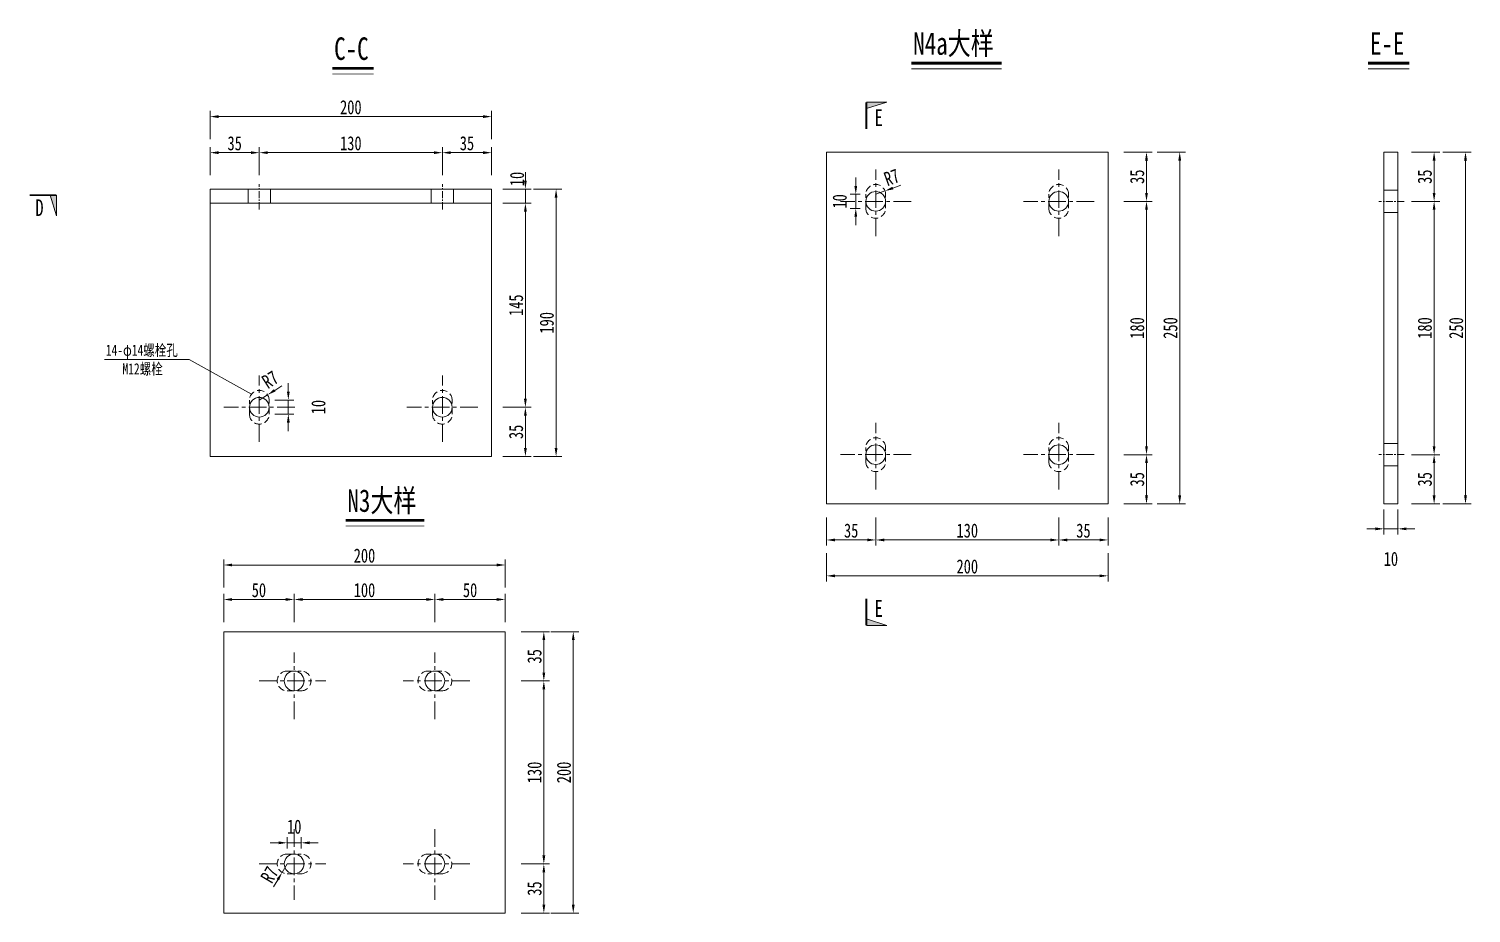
# Model space of a CAD drawing. Extents: x 98573 to 114325, y 0 to 100142.
# Drawn here: x 110640 to 111664, y 71472 to 72100 of the extents above; entities that cross this region are included whole.
import ezdxf
from ezdxf.enums import TextEntityAlignment as Align

# ---------------------------------------------------------------- set-up
doc = ezdxf.new("R2010")
doc.units = 0
doc.header["$MEASUREMENT"] = 0
doc.linetypes.add('CENTERX2', pattern=[4, 2.5, -0.5, 0.5, -0.5])
doc.linetypes.add('DASHED2', pattern=[0.375, 0.25, -0.125])
doc.layers.get('0').update_dxf_attribs({"lineweight": 13})
doc.layers.get('Defpoints').update_dxf_attribs({"color": 9, "lineweight": 5})
for name, color, linetype, lineweight in [('dashed', 4, 'DASHED2', 5), ('中心线', 2, 'CENTERX2', 15), ('文字', 7, 'Continuous', 5), ('文字说明', 7, 'Continuous', 5), ('标注', 4, 'Continuous', 13), ('细线', 4, 'Continuous', 13), ('钢板双线', 1, 'Continuous', 13)]:
    doc.layers.add(name, color=color, linetype=linetype, lineweight=lineweight)
doc.styles.get("Standard").update_dxf_attribs({"font": '仿宋_GB2312.ttf', "width": 0.75})
doc.dimstyles.new('0.1', dxfattribs={"dimscale": 0, "dimtxt": 2.5, "dimasz": 1.5, "dimexe": 1, "dimexo": 1, "dimgap": 0.4, "dimtad": 1, "dimdec": 1, "dimdsep": 46, "dimtxsty": 'Standard', "dimcen": 0.2, "dimclrd": 256, "dimclre": 256, "dimclrt": 256, "dimadec": 3, "dimazin": 2, "dimtfac": 1, "dimtdec": 1, "dimtmove": 2, "dimatfit": 3, "dimfxl": 4, "dimfxlon": 1, "dimtolj": 1, "dimtzin": 0, "dimlwd": -1, "dimlwe": -1, "dimarcsym": 0})

# ---------------------------------------------------------------- blocks, each defined once
blk = doc.blocks.new('*D1262')
at = {"layer": 'Defpoints', "color": 0, "transparency": 16777216}
for p in [(111406.5, 72012.3), (111371.5, 71977.3), (111433.8, 71977.3)]:
    blk.add_point(p, dxfattribs=at)
at = {"layer": '标注', "transparency": 16777216}
for p, q in [((111417.8, 72012.3), (111437.8, 72012.3)), ((111417.8, 71977.3), (111437.8, 71977.3))]:
    blk.add_line(p, q, dxfattribs=at)
at = {"layer": '标注', "color": 4, "transparency": 16777216}
blk.add_line((111433.8, 72006.3), (111433.8, 71983.3), dxfattribs=at)
for points in [[(111432.8, 72006.3), (111434.8, 72006.3), (111433.8, 72012.3)], [(111432.8, 71983.3), (111434.8, 71983.3), (111433.8, 71977.3)]]:
    blk.add_solid(points, dxfattribs=at)
at = {"layer": '标注', "transparency": 16777216, "insert": (111427.2, 71994.8), "char_height": 10, "attachment_point": 5, "rotation": 90}
blk.add_mtext('\\A1;35', dxfattribs=at)
blk = doc.blocks.new('*D1263')
at = {"layer": 'Defpoints', "color": 0, "transparency": 16777216}
for p in [(111361.5, 71977.3), (111371.5, 71797.3), (111433.8, 71797.3)]:
    blk.add_point(p, dxfattribs=at)
at = {"layer": '标注', "transparency": 16777216}
for p, q in [((111417.8, 71977.3), (111437.8, 71977.3)), ((111417.8, 71797.3), (111437.8, 71797.3))]:
    blk.add_line(p, q, dxfattribs=at)
at = {"layer": '标注', "color": 4, "transparency": 16777216}
blk.add_line((111433.8, 71971.3), (111433.8, 71803.3), dxfattribs=at)
for points in [[(111432.8, 71971.3), (111434.8, 71971.3), (111433.8, 71977.3)], [(111432.8, 71803.3), (111434.8, 71803.3), (111433.8, 71797.3)]]:
    blk.add_solid(points, dxfattribs=at)
at = {"layer": '标注', "transparency": 16777216, "insert": (111427.2, 71887.3), "char_height": 10, "attachment_point": 5, "rotation": 90}
blk.add_mtext('\\A1;180', dxfattribs=at)
blk = doc.blocks.new('*D1264')
at = {"layer": 'Defpoints', "color": 0, "transparency": 16777216}
for p in [(111361.5, 71797.3), (111406.5, 71762.3), (111433.8, 71762.3)]:
    blk.add_point(p, dxfattribs=at)
at = {"layer": '标注', "transparency": 16777216}
for p, q in [((111417.8, 71797.3), (111437.8, 71797.3)), ((111417.8, 71762.3), (111437.8, 71762.3))]:
    blk.add_line(p, q, dxfattribs=at)
at = {"layer": '标注', "color": 4, "transparency": 16777216}
blk.add_line((111433.8, 71791.3), (111433.8, 71768.3), dxfattribs=at)
for points in [[(111432.8, 71791.3), (111434.8, 71791.3), (111433.8, 71797.3)], [(111432.8, 71768.3), (111434.8, 71768.3), (111433.8, 71762.3)]]:
    blk.add_solid(points, dxfattribs=at)
at = {"layer": '标注', "transparency": 16777216, "insert": (111427.2, 71779.8), "char_height": 10, "attachment_point": 5, "rotation": 90}
blk.add_mtext('\\A1;35', dxfattribs=at)
blk = doc.blocks.new('*D1265')
at = {"layer": 'Defpoints', "color": 0, "transparency": 16777216}
for p in [(111241.5, 71797.3), (111206.5, 71762.3), (111206.5, 71736.7)]:
    blk.add_point(p, dxfattribs=at)
at = {"layer": '标注', "transparency": 16777216}
for p, q in [((111206.5, 71752.7), (111206.5, 71732.7)), ((111241.5, 71752.7), (111241.5, 71732.7))]:
    blk.add_line(p, q, dxfattribs=at)
at = {"layer": '标注', "color": 4, "transparency": 16777216}
blk.add_line((111235.5, 71736.7), (111212.5, 71736.7), dxfattribs=at)
for points in [[(111212.5, 71737.7), (111212.5, 71735.7), (111206.5, 71736.7)], [(111235.5, 71737.7), (111235.5, 71735.7), (111241.5, 71736.7)]]:
    blk.add_solid(points, dxfattribs=at)
at = {"layer": '标注', "transparency": 16777216, "insert": (111224, 71743.3), "char_height": 10, "attachment_point": 5}
blk.add_mtext('\\A1;35', dxfattribs=at)
blk = doc.blocks.new('*D1266')
at = {"layer": 'Defpoints', "color": 0, "transparency": 16777216}
for p in [(111241.5, 71797.3), (111371.5, 71797.3), (111371.5, 71736.7)]:
    blk.add_point(p, dxfattribs=at)
at = {"layer": '标注', "transparency": 16777216}
for p, q in [((111241.5, 71752.7), (111241.5, 71732.7)), ((111371.5, 71752.7), (111371.5, 71732.7))]:
    blk.add_line(p, q, dxfattribs=at)
at = {"layer": '标注', "color": 4, "transparency": 16777216}
blk.add_line((111247.5, 71736.7), (111365.5, 71736.7), dxfattribs=at)
for points in [[(111247.5, 71737.7), (111247.5, 71735.7), (111241.5, 71736.7)], [(111365.5, 71737.7), (111365.5, 71735.7), (111371.5, 71736.7)]]:
    blk.add_solid(points, dxfattribs=at)
at = {"layer": '标注', "transparency": 16777216, "insert": (111306.5, 71743.3), "char_height": 10, "attachment_point": 5}
blk.add_mtext('\\A1;130', dxfattribs=at)
blk = doc.blocks.new('*D1008')
at = {"layer": 'Defpoints', "color": 0, "transparency": 16777216}
for p in [(111371.5, 71797.3), (111406.5, 71762.3), (111406.5, 71736.7)]:
    blk.add_point(p, dxfattribs=at)
at = {"layer": '标注', "transparency": 16777216}
for p, q in [((111371.5, 71752.7), (111371.5, 71732.7)), ((111406.5, 71752.7), (111406.5, 71732.7))]:
    blk.add_line(p, q, dxfattribs=at)
at = {"layer": '标注', "color": 4, "transparency": 16777216}
blk.add_line((111377.5, 71736.7), (111400.5, 71736.7), dxfattribs=at)
for points in [[(111377.5, 71737.7), (111377.5, 71735.7), (111371.5, 71736.7)], [(111400.5, 71737.7), (111400.5, 71735.7), (111406.5, 71736.7)]]:
    blk.add_solid(points, dxfattribs=at)
at = {"layer": '标注', "transparency": 16777216, "insert": (111389, 71743.3), "char_height": 10, "attachment_point": 5}
blk.add_mtext('\\A1;35', dxfattribs=at)
blk = doc.blocks.new('*D1267')
at = {"layer": 'Defpoints', "color": 0, "transparency": 16777216}
for p in [(111206.5, 71762.3), (111406.5, 71762.3), (111206.5, 71711.2)]:
    blk.add_point(p, dxfattribs=at)
at = {"layer": '标注', "transparency": 16777216}
for p, q in [((111206.5, 71727.2), (111206.5, 71707.2)), ((111406.5, 71727.2), (111406.5, 71707.2))]:
    blk.add_line(p, q, dxfattribs=at)
at = {"layer": '标注', "color": 4, "transparency": 16777216}
blk.add_line((111400.5, 71711.2), (111212.5, 71711.2), dxfattribs=at)
for points in [[(111212.5, 71712.2), (111212.5, 71710.2), (111206.5, 71711.2)], [(111400.5, 71712.2), (111400.5, 71710.2), (111406.5, 71711.2)]]:
    blk.add_solid(points, dxfattribs=at)
at = {"layer": '标注', "transparency": 16777216, "insert": (111306.5, 71717.8), "char_height": 10, "attachment_point": 5}
blk.add_mtext('\\A1;200', dxfattribs=at)
blk = doc.blocks.new('*D1268')
at = {"layer": 'Defpoints', "color": 0, "transparency": 16777216}
for p in [(111406.5, 72012.3), (111457.4, 72012.3), (111406.5, 71762.3)]:
    blk.add_point(p, dxfattribs=at)
at = {"layer": '标注', "transparency": 16777216}
for p, q in [((111441.4, 72012.3), (111461.4, 72012.3)), ((111441.4, 71762.3), (111461.4, 71762.3))]:
    blk.add_line(p, q, dxfattribs=at)
at = {"layer": '标注', "color": 4, "transparency": 16777216}
blk.add_line((111457.4, 71768.3), (111457.4, 72006.3), dxfattribs=at)
for points in [[(111456.4, 72006.3), (111458.4, 72006.3), (111457.4, 72012.3)], [(111456.4, 71768.3), (111458.4, 71768.3), (111457.4, 71762.3)]]:
    blk.add_solid(points, dxfattribs=at)
at = {"layer": '标注', "transparency": 16777216, "insert": (111450.8, 71887.3), "char_height": 10, "attachment_point": 5, "rotation": 90}
blk.add_mtext('\\A1;250', dxfattribs=at)
blk = doc.blocks.new('*D1269')
at = {"layer": 'Defpoints', "color": 0, "transparency": 16777216}
for p in [(111612.4, 72012.3), (111612.4, 71977.3), (111638.1, 71977.3)]:
    blk.add_point(p, dxfattribs=at)
at = {"layer": '标注', "transparency": 16777216}
for p, q in [((111622.1, 72012.3), (111642.1, 72012.3)), ((111622.1, 71977.3), (111642.1, 71977.3))]:
    blk.add_line(p, q, dxfattribs=at)
at = {"layer": '标注', "color": 4, "transparency": 16777216}
blk.add_line((111638.1, 72006.3), (111638.1, 71983.3), dxfattribs=at)
for points in [[(111637.1, 72006.3), (111639.1, 72006.3), (111638.1, 72012.3)], [(111637.1, 71983.3), (111639.1, 71983.3), (111638.1, 71977.3)]]:
    blk.add_solid(points, dxfattribs=at)
at = {"layer": '标注', "transparency": 16777216, "insert": (111631.5, 71994.8), "char_height": 10, "attachment_point": 5, "rotation": 90}
blk.add_mtext('\\A1;35', dxfattribs=at)
blk = doc.blocks.new('*D1270')
at = {"layer": 'Defpoints', "color": 0, "transparency": 16777216}
for p in [(111612.4, 71977.3), (111607.8, 71797.3), (111638.1, 71797.3)]:
    blk.add_point(p, dxfattribs=at)
at = {"layer": '标注', "transparency": 16777216}
for p, q in [((111622.1, 71977.3), (111642.1, 71977.3)), ((111622.1, 71797.3), (111642.1, 71797.3))]:
    blk.add_line(p, q, dxfattribs=at)
at = {"layer": '标注', "color": 4, "transparency": 16777216}
blk.add_line((111638.1, 71971.3), (111638.1, 71803.3), dxfattribs=at)
for points in [[(111637.1, 71971.3), (111639.1, 71971.3), (111638.1, 71977.3)], [(111637.1, 71803.3), (111639.1, 71803.3), (111638.1, 71797.3)]]:
    blk.add_solid(points, dxfattribs=at)
at = {"layer": '标注', "transparency": 16777216, "insert": (111631.5, 71887.3), "char_height": 10, "attachment_point": 5, "rotation": 90}
blk.add_mtext('\\A1;180', dxfattribs=at)
blk = doc.blocks.new('*D1232')
at = {"layer": 'Defpoints', "color": 0, "transparency": 16777216}
for p in [(111607.8, 71797.3), (111607.4, 71762.3), (111638.1, 71762.3)]:
    blk.add_point(p, dxfattribs=at)
at = {"layer": '标注', "transparency": 16777216}
for p, q in [((111622.1, 71797.3), (111642.1, 71797.3)), ((111622.1, 71762.3), (111642.1, 71762.3))]:
    blk.add_line(p, q, dxfattribs=at)
at = {"layer": '标注', "color": 4, "transparency": 16777216}
blk.add_line((111638.1, 71791.3), (111638.1, 71768.3), dxfattribs=at)
for points in [[(111637.1, 71791.3), (111639.1, 71791.3), (111638.1, 71797.3)], [(111637.1, 71768.3), (111639.1, 71768.3), (111638.1, 71762.3)]]:
    blk.add_solid(points, dxfattribs=at)
at = {"layer": '标注', "transparency": 16777216, "insert": (111631.5, 71779.8), "char_height": 10, "attachment_point": 5, "rotation": 90}
blk.add_mtext('\\A1;35', dxfattribs=at)
blk = doc.blocks.new('*D1233')
at = {"layer": 'Defpoints', "color": 0, "transparency": 16777216}
for p in [(111612.4, 72012.3), (111660.4, 72012.3), (111612.4, 71762.3)]:
    blk.add_point(p, dxfattribs=at)
at = {"layer": '标注', "transparency": 16777216}
for p, q in [((111644.4, 72012.3), (111664.4, 72012.3)), ((111644.4, 71762.3), (111664.4, 71762.3))]:
    blk.add_line(p, q, dxfattribs=at)
at = {"layer": '标注', "color": 4, "transparency": 16777216}
blk.add_line((111660.4, 71768.3), (111660.4, 72006.3), dxfattribs=at)
for points in [[(111659.4, 72006.3), (111661.4, 72006.3), (111660.4, 72012.3)], [(111659.4, 71768.3), (111661.4, 71768.3), (111660.4, 71762.3)]]:
    blk.add_solid(points, dxfattribs=at)
at = {"layer": '标注', "transparency": 16777216, "insert": (111653.8, 71887.3), "char_height": 10, "attachment_point": 5, "rotation": 90}
blk.add_mtext('\\A1;250', dxfattribs=at)
blk = doc.blocks.new('*D1234')
at = {"layer": 'Defpoints', "color": 0, "transparency": 16777216}
for p in [(111602.4, 71762.3), (111612.4, 71762.3), (111612.4, 71744.6)]:
    blk.add_point(p, dxfattribs=at)
at = {"layer": '标注', "transparency": 16777216}
for p, q in [((111602.4, 71758.3), (111602.4, 71740.6)), ((111612.4, 71758.3), (111612.4, 71740.6))]:
    blk.add_line(p, q, dxfattribs=at)
at = {"layer": '标注', "color": 4, "transparency": 16777216}
for p, q in [((111596.4, 71744.6), (111590.4, 71744.6)), ((111602.4, 71744.6), (111612.4, 71744.6)), ((111618.4, 71744.6), (111624.4, 71744.6))]:
    blk.add_line(p, q, dxfattribs=at)
for points in [[(111596.4, 71745.6), (111596.4, 71743.6), (111602.4, 71744.6)], [(111618.4, 71745.6), (111618.4, 71743.6), (111612.4, 71744.6)]]:
    blk.add_solid(points, dxfattribs=at)
at = {"layer": '标注', "transparency": 16777216, "insert": (111607.4, 71723.2), "char_height": 10, "attachment_point": 5}
blk.add_mtext('\\A1;10', dxfattribs=at)
blk = doc.blocks.new('*D1254')
at = {"layer": 'Defpoints', "color": 0, "transparency": 16777216}
for p in [(110768.6, 72037.5), (110768.6, 71986), (110968.6, 71986)]:
    blk.add_point(p, dxfattribs=at)
at = {"layer": '标注', "transparency": 16777216}
for p, q in [((110768.6, 72021.5), (110768.6, 72041.5)), ((110968.6, 72021.5), (110968.6, 72041.5))]:
    blk.add_line(p, q, dxfattribs=at)
at = {"layer": '标注', "color": 4, "transparency": 16777216}
blk.add_line((110962.6, 72037.5), (110774.6, 72037.5), dxfattribs=at)
for points in [[(110774.6, 72038.5), (110774.6, 72036.5), (110768.6, 72037.5)], [(110962.6, 72038.5), (110962.6, 72036.5), (110968.6, 72037.5)]]:
    blk.add_solid(points, dxfattribs=at)
at = {"layer": '标注', "transparency": 16777216, "insert": (110868.6, 72044.1), "char_height": 10, "attachment_point": 5}
blk.add_mtext('\\A1;200', dxfattribs=at)
blk = doc.blocks.new('*D1255')
at = {"layer": 'Defpoints', "color": 0, "transparency": 16777216}
for p in [(110948.9, 71986), (110948.9, 71976), (110992.6, 71976)]:
    blk.add_point(p, dxfattribs=at)
at = {"layer": '标注', "color": 4, "transparency": 16777216}
for p, q in [((110992.6, 71992), (110992.6, 71998)), ((110992.6, 71986), (110992.6, 71976)), ((110992.6, 71970), (110992.6, 71964))]:
    blk.add_line(p, q, dxfattribs=at)
at = {"layer": '标注', "transparency": 16777216}
for p, q in [((110976.6, 71986), (110996.6, 71986)), ((110976.6, 71976), (110996.6, 71976))]:
    blk.add_line(p, q, dxfattribs=at)
at = {"layer": '标注', "color": 4, "transparency": 16777216}
for points in [[(110991.6, 71992), (110993.6, 71992), (110992.6, 71986)], [(110991.6, 71970), (110993.6, 71970), (110992.6, 71976)]]:
    blk.add_solid(points, dxfattribs=at)
at = {"layer": '标注', "transparency": 16777216, "insert": (110986.7, 71993.2), "char_height": 10, "attachment_point": 5, "rotation": 90}
blk.add_mtext('\\A1;10', dxfattribs=at)
blk = doc.blocks.new('*D1256')
at = {"layer": 'Defpoints', "color": 0, "transparency": 16777216}
for p in [(110957.2, 71976), (110933.6, 71831), (110992.6, 71831)]:
    blk.add_point(p, dxfattribs=at)
at = {"layer": '标注', "transparency": 16777216}
for p, q in [((110976.6, 71976), (110996.6, 71976)), ((110976.6, 71831), (110996.6, 71831))]:
    blk.add_line(p, q, dxfattribs=at)
at = {"layer": '标注', "color": 4, "transparency": 16777216}
blk.add_line((110992.6, 71970), (110992.6, 71837), dxfattribs=at)
for points in [[(110991.6, 71970), (110993.6, 71970), (110992.6, 71976)], [(110991.6, 71837), (110993.6, 71837), (110992.6, 71831)]]:
    blk.add_solid(points, dxfattribs=at)
at = {"layer": '标注', "transparency": 16777216, "insert": (110986, 71903.5), "char_height": 10, "attachment_point": 5, "rotation": 90}
blk.add_mtext('\\A1;145', dxfattribs=at)
blk = doc.blocks.new('*D1257')
at = {"layer": 'Defpoints', "color": 0, "transparency": 16777216}
for p in [(110968.6, 71986), (110968.6, 71796), (111014.4, 71796)]:
    blk.add_point(p, dxfattribs=at)
at = {"layer": '标注', "transparency": 16777216}
for p, q in [((110998.4, 71986), (111018.4, 71986)), ((110998.4, 71796), (111018.4, 71796))]:
    blk.add_line(p, q, dxfattribs=at)
at = {"layer": '标注', "color": 4, "transparency": 16777216}
blk.add_line((111014.4, 71980), (111014.4, 71802), dxfattribs=at)
for points in [[(111013.4, 71980), (111015.4, 71980), (111014.4, 71986)], [(111013.4, 71802), (111015.4, 71802), (111014.4, 71796)]]:
    blk.add_solid(points, dxfattribs=at)
at = {"layer": '标注', "transparency": 16777216, "insert": (111007.8, 71891), "char_height": 10, "attachment_point": 5, "rotation": 90}
blk.add_mtext('\\A1;190', dxfattribs=at)
blk = doc.blocks.new('*D1258')
at = {"layer": 'Defpoints', "color": 0, "transparency": 16777216}
for p in [(110923.3, 71831), (110923.3, 71796), (110992.6, 71796)]:
    blk.add_point(p, dxfattribs=at)
at = {"layer": '标注', "transparency": 16777216}
for p, q in [((110976.6, 71831), (110996.6, 71831)), ((110976.6, 71796), (110996.6, 71796))]:
    blk.add_line(p, q, dxfattribs=at)
at = {"layer": '标注', "color": 4, "transparency": 16777216}
blk.add_line((110992.6, 71825), (110992.6, 71802), dxfattribs=at)
for points in [[(110991.6, 71825), (110993.6, 71825), (110992.6, 71831)], [(110991.6, 71802), (110993.6, 71802), (110992.6, 71796)]]:
    blk.add_solid(points, dxfattribs=at)
at = {"layer": '标注', "transparency": 16777216, "insert": (110986, 71813.5), "char_height": 10, "attachment_point": 5, "rotation": 90}
blk.add_mtext('\\A1;35', dxfattribs=at)
blk = doc.blocks.new('*D1259')
at = {"layer": 'Defpoints', "color": 0, "transparency": 16777216}
for p in [(110803.6, 72011.9), (110768.6, 71986), (110803.6, 71986)]:
    blk.add_point(p, dxfattribs=at)
at = {"layer": '标注', "transparency": 16777216}
for p, q in [((110768.6, 71995.9), (110768.6, 72015.9)), ((110803.6, 71995.9), (110803.6, 72015.9))]:
    blk.add_line(p, q, dxfattribs=at)
at = {"layer": '标注', "color": 4, "transparency": 16777216}
blk.add_line((110774.6, 72011.9), (110797.6, 72011.9), dxfattribs=at)
for points in [[(110774.6, 72012.9), (110774.6, 72010.9), (110768.6, 72011.9)], [(110797.6, 72012.9), (110797.6, 72010.9), (110803.6, 72011.9)]]:
    blk.add_solid(points, dxfattribs=at)
at = {"layer": '标注', "transparency": 16777216, "insert": (110786.1, 72018.5), "char_height": 10, "attachment_point": 5}
blk.add_mtext('\\A1;35', dxfattribs=at)
blk = doc.blocks.new('*D1260')
at = {"layer": 'Defpoints', "color": 0, "transparency": 16777216}
for p in [(110933.6, 72011.9), (110933.6, 71986), (110803.6, 71980.6)]:
    blk.add_point(p, dxfattribs=at)
at = {"layer": '标注', "transparency": 16777216}
for p, q in [((110803.6, 71995.9), (110803.6, 72015.9)), ((110933.6, 71995.9), (110933.6, 72015.9))]:
    blk.add_line(p, q, dxfattribs=at)
at = {"layer": '标注', "color": 4, "transparency": 16777216}
blk.add_line((110809.6, 72011.9), (110927.6, 72011.9), dxfattribs=at)
for points in [[(110809.6, 72012.9), (110809.6, 72010.9), (110803.6, 72011.9)], [(110927.6, 72012.9), (110927.6, 72010.9), (110933.6, 72011.9)]]:
    blk.add_solid(points, dxfattribs=at)
at = {"layer": '标注', "transparency": 16777216, "insert": (110868.6, 72018.5), "char_height": 10, "attachment_point": 5}
blk.add_mtext('\\A1;130', dxfattribs=at)
blk = doc.blocks.new('*D1005')
at = {"layer": 'Defpoints', "color": 0, "transparency": 16777216}
for p in [(110968.6, 72011.9), (110933.6, 71986), (110968.6, 71981)]:
    blk.add_point(p, dxfattribs=at)
at = {"layer": '标注', "transparency": 16777216}
for p, q in [((110933.6, 71995.9), (110933.6, 72015.9)), ((110968.6, 71995.9), (110968.6, 72015.9))]:
    blk.add_line(p, q, dxfattribs=at)
at = {"layer": '标注', "color": 4, "transparency": 16777216}
blk.add_line((110939.6, 72011.9), (110962.6, 72011.9), dxfattribs=at)
for points in [[(110939.6, 72012.9), (110939.6, 72010.9), (110933.6, 72011.9)], [(110962.6, 72012.9), (110962.6, 72010.9), (110968.6, 72011.9)]]:
    blk.add_solid(points, dxfattribs=at)
at = {"layer": '标注', "transparency": 16777216, "insert": (110951.1, 72018.5), "char_height": 10, "attachment_point": 5}
blk.add_mtext('\\A1;35', dxfattribs=at)
blk = doc.blocks.new('*D946')
at = {"layer": 'Defpoints', "color": 0, "transparency": 16777216}
for p in [(110988.3, 71671.5), (110988.3, 71471.5), (111026.6, 71471.5)]:
    blk.add_point(p, dxfattribs=at)
at = {"layer": '标注', "transparency": 16777216}
for p, q in [((111010.6, 71671.5), (111030.6, 71671.5)), ((111010.6, 71471.5), (111030.6, 71471.5))]:
    blk.add_line(p, q, dxfattribs=at)
at = {"layer": '标注', "color": 4, "transparency": 16777216}
blk.add_line((111026.6, 71665.5), (111026.6, 71477.5), dxfattribs=at)
for points in [[(111025.6, 71665.5), (111027.6, 71665.5), (111026.6, 71671.5)], [(111025.6, 71477.5), (111027.6, 71477.5), (111026.6, 71471.5)]]:
    blk.add_solid(points, dxfattribs=at)
at = {"layer": '标注', "transparency": 16777216, "insert": (111020, 71571.5), "char_height": 10, "attachment_point": 5, "rotation": 90}
blk.add_mtext('\\A1;200', dxfattribs=at)
blk = doc.blocks.new('*D1199')
at = {"layer": 'Defpoints', "color": 0, "transparency": 16777216}
for p in [(110928.3, 71694.4), (110978.3, 71671.5), (110928.3, 71636.5)]:
    blk.add_point(p, dxfattribs=at)
at = {"layer": '标注', "transparency": 16777216}
for p, q in [((110928.3, 71678.4), (110928.3, 71698.4)), ((110978.3, 71678.4), (110978.3, 71698.4))]:
    blk.add_line(p, q, dxfattribs=at)
at = {"layer": '标注', "color": 4, "transparency": 16777216}
blk.add_line((110972.3, 71694.4), (110934.3, 71694.4), dxfattribs=at)
for points in [[(110934.3, 71695.4), (110934.3, 71693.4), (110928.3, 71694.4)], [(110972.3, 71695.4), (110972.3, 71693.4), (110978.3, 71694.4)]]:
    blk.add_solid(points, dxfattribs=at)
at = {"layer": '标注', "transparency": 16777216, "insert": (110953.3, 71701), "char_height": 10, "attachment_point": 5}
blk.add_mtext('\\A1;50', dxfattribs=at)
blk = doc.blocks.new('*D1193')
at = {"layer": 'Defpoints', "color": 0, "transparency": 16777216}
for p in [(110978.3, 71718.9), (110778.3, 71671.5), (110978.3, 71671.5)]:
    blk.add_point(p, dxfattribs=at)
at = {"layer": '标注', "transparency": 16777216}
for p, q in [((110778.3, 71702.9), (110778.3, 71722.9)), ((110978.3, 71702.9), (110978.3, 71722.9))]:
    blk.add_line(p, q, dxfattribs=at)
at = {"layer": '标注', "color": 4, "transparency": 16777216}
blk.add_line((110784.3, 71718.9), (110972.3, 71718.9), dxfattribs=at)
for points in [[(110784.3, 71719.9), (110784.3, 71717.9), (110778.3, 71718.9)], [(110972.3, 71719.9), (110972.3, 71717.9), (110978.3, 71718.9)]]:
    blk.add_solid(points, dxfattribs=at)
at = {"layer": '标注', "transparency": 16777216, "insert": (110878.3, 71725.5), "char_height": 10, "attachment_point": 5}
blk.add_mtext('\\A1;200', dxfattribs=at)
blk = doc.blocks.new('*D1194')
at = {"layer": 'Defpoints', "color": 0, "transparency": 16777216}
for p in [(110828.3, 71694.4), (110778.3, 71671.5), (110828.3, 71636.5)]:
    blk.add_point(p, dxfattribs=at)
at = {"layer": '标注', "transparency": 16777216}
for p, q in [((110778.3, 71678.4), (110778.3, 71698.4)), ((110828.3, 71678.4), (110828.3, 71698.4))]:
    blk.add_line(p, q, dxfattribs=at)
at = {"layer": '标注', "color": 4, "transparency": 16777216}
blk.add_line((110784.3, 71694.4), (110822.3, 71694.4), dxfattribs=at)
for points in [[(110784.3, 71695.4), (110784.3, 71693.4), (110778.3, 71694.4)], [(110822.3, 71695.4), (110822.3, 71693.4), (110828.3, 71694.4)]]:
    blk.add_solid(points, dxfattribs=at)
at = {"layer": '标注', "transparency": 16777216, "insert": (110803.3, 71701), "char_height": 10, "attachment_point": 5}
blk.add_mtext('\\A1;50', dxfattribs=at)
blk = doc.blocks.new('*D944')
at = {"layer": 'Defpoints', "color": 0, "transparency": 16777216}
for p in [(110928.3, 71694.4), (110828.3, 71636.5), (110928.3, 71636.5)]:
    blk.add_point(p, dxfattribs=at)
at = {"layer": '标注', "transparency": 16777216}
for p, q in [((110828.3, 71678.4), (110828.3, 71698.4)), ((110928.3, 71678.4), (110928.3, 71698.4))]:
    blk.add_line(p, q, dxfattribs=at)
at = {"layer": '标注', "color": 4, "transparency": 16777216}
blk.add_line((110834.3, 71694.4), (110922.3, 71694.4), dxfattribs=at)
for points in [[(110834.3, 71695.4), (110834.3, 71693.4), (110828.3, 71694.4)], [(110922.3, 71695.4), (110922.3, 71693.4), (110928.3, 71694.4)]]:
    blk.add_solid(points, dxfattribs=at)
at = {"layer": '标注', "transparency": 16777216, "insert": (110878.3, 71701), "char_height": 10, "attachment_point": 5}
blk.add_mtext('\\A1;100', dxfattribs=at)
blk = doc.blocks.new('*D1195')
at = {"layer": 'Defpoints', "color": 0, "transparency": 16777216}
for p in [(110928.3, 71671.5), (110928.3, 71636.5), (111005.7, 71636.5)]:
    blk.add_point(p, dxfattribs=at)
at = {"layer": '标注', "transparency": 16777216}
for p, q in [((110989.7, 71671.5), (111009.7, 71671.5)), ((110989.7, 71636.5), (111009.7, 71636.5))]:
    blk.add_line(p, q, dxfattribs=at)
at = {"layer": '标注', "color": 4, "transparency": 16777216}
blk.add_line((111005.7, 71665.5), (111005.7, 71642.5), dxfattribs=at)
for points in [[(111004.7, 71665.5), (111006.7, 71665.5), (111005.7, 71671.5)], [(111004.7, 71642.5), (111006.7, 71642.5), (111005.7, 71636.5)]]:
    blk.add_solid(points, dxfattribs=at)
at = {"layer": '标注', "transparency": 16777216, "insert": (110999.1, 71654), "char_height": 10, "attachment_point": 5, "rotation": 90}
blk.add_mtext('\\A1;35', dxfattribs=at)
blk = doc.blocks.new('*D1196')
at = {"layer": 'Defpoints', "color": 0, "transparency": 16777216}
for p in [(110928.3, 71636.5), (110928.3, 71506.5), (111005.7, 71506.5)]:
    blk.add_point(p, dxfattribs=at)
at = {"layer": '标注', "transparency": 16777216}
for p, q in [((110989.7, 71636.5), (111009.7, 71636.5)), ((110989.7, 71506.5), (111009.7, 71506.5))]:
    blk.add_line(p, q, dxfattribs=at)
at = {"layer": '标注', "color": 4, "transparency": 16777216}
blk.add_line((111005.7, 71630.5), (111005.7, 71512.5), dxfattribs=at)
for points in [[(111004.7, 71630.5), (111006.7, 71630.5), (111005.7, 71636.5)], [(111004.7, 71512.5), (111006.7, 71512.5), (111005.7, 71506.5)]]:
    blk.add_solid(points, dxfattribs=at)
at = {"layer": '标注', "transparency": 16777216, "insert": (110999.1, 71571.5), "char_height": 10, "attachment_point": 5, "rotation": 90}
blk.add_mtext('\\A1;130', dxfattribs=at)
blk = doc.blocks.new('*D1197')
at = {"layer": 'Defpoints', "color": 0, "transparency": 16777216}
for p in [(110928.3, 71506.5), (110928.3, 71471.5), (111005.7, 71471.5)]:
    blk.add_point(p, dxfattribs=at)
at = {"layer": '标注', "transparency": 16777216}
for p, q in [((110989.7, 71506.5), (111009.7, 71506.5)), ((110989.7, 71471.5), (111009.7, 71471.5))]:
    blk.add_line(p, q, dxfattribs=at)
at = {"layer": '标注', "color": 4, "transparency": 16777216}
blk.add_line((111005.7, 71500.5), (111005.7, 71477.5), dxfattribs=at)
for points in [[(111004.7, 71500.5), (111006.7, 71500.5), (111005.7, 71506.5)], [(111004.7, 71477.5), (111006.7, 71477.5), (111005.7, 71471.5)]]:
    blk.add_solid(points, dxfattribs=at)
at = {"layer": '标注', "transparency": 16777216, "insert": (110999.1, 71489), "char_height": 10, "attachment_point": 5, "rotation": 90}
blk.add_mtext('\\A1;35', dxfattribs=at)
blk = doc.blocks.new('2')
blk.add_hatch(color=256).paths.add_polyline_path([(284.16, 510.9), (287.79, 509.77), (287.79, 510.9)])
for p, q in [((287.79, 510.9), (284.16, 510.9)), ((284.16, 510.9), (287.79, 509.77))]:
    blk.add_line(p, q)
at = {"const_width": 0.3}
blk.add_lwpolyline([(287.79, 506.15), (287.79, 510.9)], dxfattribs=at)
at = {"width": 0.7}
blk.add_attdef('A', text='', height=3.5, dxfattribs=at).set_placement((285.6, 507.89), align=Align.MIDDLE_CENTER)
blk = doc.blocks.new('*D1346')
at = {"layer": 'Defpoints', "color": 0, "transparency": 16777216}
for p in [(110810.6, 71836.1), (110810.6, 71826.1), (110824.2, 71826.1)]:
    blk.add_point(p, dxfattribs=at)
at = {"layer": '标注', "color": 4, "transparency": 16777216}
for p, q in [((110824.2, 71842.1), (110824.2, 71848.1)), ((110824.2, 71836.1), (110824.2, 71826.1)), ((110824.2, 71820.1), (110824.2, 71814.1))]:
    blk.add_line(p, q, dxfattribs=at)
at = {"layer": '标注', "transparency": 16777216}
for p, q in [((110814.6, 71836.1), (110828.2, 71836.1)), ((110814.6, 71826.1), (110828.2, 71826.1))]:
    blk.add_line(p, q, dxfattribs=at)
at = {"layer": '标注', "color": 4, "transparency": 16777216}
for points in [[(110823.2, 71842.1), (110825.2, 71842.1), (110824.2, 71836.1)], [(110823.2, 71820.1), (110825.2, 71820.1), (110824.2, 71826.1)]]:
    blk.add_solid(points, dxfattribs=at)
at = {"layer": '标注', "transparency": 16777216, "insert": (110845.6, 71831.1), "char_height": 10, "attachment_point": 5, "rotation": 90}
blk.add_mtext('\\A1;10', dxfattribs=at)
blk = doc.blocks.new('*D1347')
at = {"layer": 'Defpoints', "color": 0, "transparency": 16777216}
for p in [(110803.6, 71836), (110809.5, 71839.8)]:
    blk.add_point(p, dxfattribs=at)
at = {"layer": '标注', "color": 4, "transparency": 16777216}
for p, q in [((110814.5, 71843), (110819.6, 71846.3)), ((110803.6, 71836), (110809.5, 71839.8))]:
    blk.add_line(p, q, dxfattribs=at)
blk.add_solid([(110814, 71843.9), (110815.1, 71842.2), (110809.5, 71839.8)], dxfattribs=at)
at = {"layer": '标注', "transparency": 16777216, "insert": (110811.3, 71850.7), "char_height": 10, "attachment_point": 5, "rotation": 32.6773}
blk.add_mtext('\\A1;R7', dxfattribs=at)
blk = doc.blocks.new('*D1348')
at = {"layer": 'Defpoints', "color": 0, "transparency": 16777216}
for p in [(111248, 71984.7), (111241.5, 71982.3)]:
    blk.add_point(p, dxfattribs=at)
at = {"layer": '标注', "color": 4, "transparency": 16777216}
for p, q in [((111241.5, 71982.3), (111248, 71984.7)), ((111253.7, 71986.7), (111259.3, 71988.8))]:
    blk.add_line(p, q, dxfattribs=at)
blk.add_solid([(111253.3, 71987.7), (111254, 71985.8), (111248, 71984.7)], dxfattribs=at)
at = {"layer": '标注', "transparency": 16777216, "insert": (111252.8, 71994.4), "char_height": 10, "attachment_point": 5, "rotation": 19.9398}
blk.add_mtext('\\A1;R7', dxfattribs=at)
blk = doc.blocks.new('*D1349')
at = {"layer": 'Defpoints', "color": 0, "transparency": 16777216}
for p in [(111234.5, 71982.3), (111227.3, 71972.3), (111234.5, 71972.3)]:
    blk.add_point(p, dxfattribs=at)
at = {"layer": '标注', "color": 4, "transparency": 16777216}
for p, q in [((111227.3, 71988.3), (111227.3, 71994.3)), ((111227.3, 71982.3), (111227.3, 71972.3)), ((111227.3, 71966.3), (111227.3, 71960.3))]:
    blk.add_line(p, q, dxfattribs=at)
at = {"layer": '标注', "transparency": 16777216}
for p, q in [((111230.5, 71982.3), (111223.3, 71982.3)), ((111230.5, 71972.3), (111223.3, 71972.3))]:
    blk.add_line(p, q, dxfattribs=at)
at = {"layer": '标注', "color": 4, "transparency": 16777216}
for points in [[(111226.3, 71988.3), (111228.3, 71988.3), (111227.3, 71982.3)], [(111226.3, 71966.3), (111228.3, 71966.3), (111227.3, 71972.3)]]:
    blk.add_solid(points, dxfattribs=at)
at = {"layer": '标注', "transparency": 16777216, "insert": (111215.9, 71977.3), "char_height": 10, "attachment_point": 5, "rotation": 90}
blk.add_mtext('\\A1;10', dxfattribs=at)
blk = doc.blocks.new('*D1350')
at = {"layer": 'Defpoints', "color": 0, "transparency": 16777216}
for p in [(110823.4, 71521.5), (110823.4, 71513.5), (110833.4, 71513.5)]:
    blk.add_point(p, dxfattribs=at)
at = {"layer": '标注', "transparency": 16777216}
for p, q in [((110823.4, 71517.5), (110823.4, 71525.5)), ((110833.4, 71517.5), (110833.4, 71525.5))]:
    blk.add_line(p, q, dxfattribs=at)
at = {"layer": '标注', "color": 4, "transparency": 16777216}
for p, q in [((110817.4, 71521.5), (110811.4, 71521.5)), ((110833.4, 71521.5), (110823.4, 71521.5)), ((110839.4, 71521.5), (110845.4, 71521.5))]:
    blk.add_line(p, q, dxfattribs=at)
for points in [[(110817.4, 71522.5), (110817.4, 71520.5), (110823.4, 71521.5)], [(110839.4, 71522.5), (110839.4, 71520.5), (110833.4, 71521.5)]]:
    blk.add_solid(points, dxfattribs=at)
at = {"layer": '标注', "transparency": 16777216, "insert": (110828.4, 71532.9), "char_height": 10, "attachment_point": 5}
blk.add_mtext('\\A1;10', dxfattribs=at)
blk = doc.blocks.new('*D1351')
at = {"layer": 'Defpoints', "color": 0, "transparency": 16777216}
for p in [(110823.3, 71506.5), (110819.8, 71500.5)]:
    blk.add_point(p, dxfattribs=at)
at = {"layer": '标注', "color": 4, "transparency": 16777216}
for p, q in [((110823.3, 71506.5), (110819.8, 71500.5)), ((110816.7, 71495.3), (110813.6, 71490.2))]:
    blk.add_line(p, q, dxfattribs=at)
blk.add_solid([(110815.8, 71495.8), (110817.6, 71494.8), (110819.8, 71500.5)], dxfattribs=at)
at = {"layer": '标注', "transparency": 16777216, "insert": (110810.8, 71498.9), "char_height": 10, "attachment_point": 5, "rotation": 59.4249}
blk.add_mtext('\\A1;R7', dxfattribs=at)

msp = doc.modelspace()

# ---------------------------------------------------------------- linework, layer by layer
for centre in [(111241.4547, 71977.30322), (111371.4547, 71977.30322), (110803.60092, 71831.01183), (110933.60092, 71831.01183), (111241.4547, 71797.30322), (111371.4547, 71797.30322), (110828.31218, 71636.51236), (110928.31218, 71636.51236), (110828.31218, 71506.51236), (110928.31218, 71506.51236)]:
    msp.add_circle(centre, 7)
at = {"layer": 'dashed', "ltscale": 20}
for p, q in [((111234.4547, 71972.30322), (111234.4547, 71982.30322)), ((111248.4547, 71972.41778), (111248.4547, 71982.41778)), ((111364.4547, 71972.30322), (111364.4547, 71982.30322)), ((111378.4547, 71972.41778), (111378.4547, 71982.41778)), ((110796.60092, 71826.01183), (110796.60092, 71836.01183)), ((110810.60092, 71826.12639), (110810.60092, 71836.12639)), ((110926.60092, 71826.01183), (110926.60092, 71836.01183)), ((110940.60092, 71826.12639), (110940.60092, 71836.12639)), ((111234.4547, 71792.30322), (111234.4547, 71802.30322)), ((111248.4547, 71792.41778), (111248.4547, 71802.41778)), ((111364.4547, 71792.30322), (111364.4547, 71802.30322)), ((111378.4547, 71792.41778), (111378.4547, 71802.41778)), ((110823.42674, 71643.51236), (110833.42674, 71643.51236)), ((110933.19762, 71643.51236), (110923.19762, 71643.51236)), ((110823.31218, 71629.51236), (110833.31218, 71629.51236)), ((110933.31218, 71629.51236), (110923.31218, 71629.51236)), ((110823.42674, 71513.51236), (110833.42674, 71513.51236)), ((110933.19762, 71513.51236), (110923.19762, 71513.51236)), ((110823.31218, 71499.51236), (110833.31218, 71499.51236)), ((110933.31218, 71499.51236), (110923.31218, 71499.51236))]:
    msp.add_line(p, q, dxfattribs=at)
for centre, start, end in [((111241.4547, 71982.30322), 0, 180), ((111371.4547, 71982.30322), 0, 180), ((111241.4547, 71972.30322), 180, 0), ((111371.4547, 71972.30322), 180, 0), ((110803.60092, 71836.01183), 0, 180), ((110933.60092, 71836.01183), 0, 180), ((110803.60092, 71826.01183), 180, 0), ((110933.60092, 71826.01183), 180, 0), ((111241.4547, 71802.30322), 0, 180), ((111371.4547, 71802.30322), 0, 180), ((111241.4547, 71792.30322), 180, 0), ((111371.4547, 71792.30322), 180, 0), ((110823.31218, 71636.51236), 90, 270), ((110833.31218, 71636.51236), 270, 90), ((110923.31218, 71636.51236), 90, 270), ((110933.31218, 71636.51236), 270, 90), ((110823.31218, 71506.51236), 90, 270), ((110833.31218, 71506.51236), 270, 90), ((110923.31218, 71506.51236), 90, 270), ((110933.31218, 71506.51236), 270, 90)]:
    msp.add_arc(centre, 7, start, end, dxfattribs=at)
at = {"layer": '中心线', "ltscale": 5}
for p, q in [((111241.4547, 71952.62059), (111241.4547, 71999.90408)), ((111371.4547, 71952.62059), (111371.4547, 71999.90408)), ((111266.5604, 71977.30322), (111216.349, 71977.30322)), ((111396.5604, 71977.30322), (111346.349, 71977.30322)), ((110803.60092, 71806.3292), (110803.60092, 71853.61269)), ((110933.60092, 71806.3292), (110933.60092, 71853.61269)), ((110828.70662, 71831.01183), (110778.49522, 71831.01183)), ((110958.70662, 71831.01183), (110908.49522, 71831.01183)), ((111241.4547, 71772.62059), (111241.4547, 71819.90408)), ((111371.4547, 71772.62059), (111371.4547, 71819.90408)), ((111266.5604, 71797.30322), (111216.349, 71797.30322)), ((111396.5604, 71797.30322), (111346.349, 71797.30322)), ((110828.31218, 71609.42525), (110828.31218, 71656.70874)), ((110928.31218, 71609.42525), (110928.31218, 71656.70874)), ((110803.48218, 71636.51236), (110850.76568, 71636.51236)), ((110953.14217, 71636.51236), (110905.85868, 71636.51236)), ((110828.31218, 71531.09521), (110828.31218, 71480.88381)), ((110928.31218, 71531.09521), (110928.31218, 71480.88381)), ((110803.48218, 71506.51236), (110850.76568, 71506.51236)), ((110953.14217, 71506.51236), (110905.85868, 71506.51236))]:
    msp.add_line(p, q, dxfattribs=at)
at = {"layer": '中心线', "ltscale": 2}
for p, q in [((110803.60092, 71971.61895), (110803.60092, 71989.62006)), ((110933.60092, 71971.61895), (110933.60092, 71989.62006)), ((111616.8147, 71977.30322), (111598.81359, 71977.30322)), ((111616.8147, 71797.30322), (111598.81359, 71797.30322))]:
    msp.add_line(p, q, dxfattribs=at)
at = {"layer": '文字', "const_width": 2}
for points in [[(111266.81205, 72075.47902), (111330.85862, 72075.47902)], [(111591.22476, 72075.47902), (111620.48234, 72075.47902)], [(110855.4649, 72071.79541), (110884.72248, 72071.79541)], [(110864.89844, 71750.6545), (110920.91898, 71750.6545)]]:
    msp.add_lwpolyline(points, dxfattribs=at)
at = {"layer": '文字', "ltscale": 100, "const_width": 0.6}
for points in [[(110855.4649, 72067.79541), (110884.72248, 72067.79541)], [(111266.81205, 72071.47902), (111330.85862, 72071.47902)], [(111591.22476, 72071.47902), (111620.48234, 72071.47902)], [(110864.89844, 71746.6545), (110920.91898, 71746.6545)]]:
    msp.add_lwpolyline(points, dxfattribs=at)
at = {"layer": '标注'}
msp.add_line((110753.6471, 71864.94228), (110798.08862, 71840.32628), dxfattribs=at)
at = {"layer": '细线'}
msp.add_line((110693.68608, 71864.94228), (110753.6471, 71864.94228), dxfattribs=at)
at = {"layer": '钢板双线'}
for p, q in [((111206.4547, 72012.30322), (111406.4547, 72012.30322)), ((111206.4547, 72012.30322), (111206.4547, 71762.30322)), ((111406.4547, 72012.30322), (111406.4547, 71762.30322)), ((111602.42182, 72012.30322), (111602.42182, 71762.30322)), ((111602.42182, 72012.30322), (111612.42182, 72012.30322)), ((111612.42182, 72012.30322), (111612.42182, 71762.30322)), ((110768.60092, 71986.01183), (110968.60092, 71986.01183)), ((110768.60092, 71986.01183), (110768.60092, 71796.01183)), ((110795.60092, 71976.01183), (110795.60092, 71986.01183)), ((110811.60092, 71976.01183), (110811.60092, 71986.01183)), ((110925.60092, 71976.01183), (110925.60092, 71986.01183)), ((110941.60092, 71976.01183), (110941.60092, 71986.01183)), ((110968.60092, 71986.01183), (110968.60092, 71796.01183)), ((111602.42182, 71985.30322), (111612.42182, 71985.30322)), ((110768.60092, 71976.01183), (110968.60092, 71976.01183)), ((111602.42182, 71969.30322), (111612.42182, 71969.30322)), ((111602.42182, 71805.30322), (111612.42182, 71805.30322)), ((110768.60092, 71796.01183), (110968.60092, 71796.01183)), ((111602.42182, 71789.30322), (111612.42182, 71789.30322)), ((111206.4547, 71762.30322), (111406.4547, 71762.30322)), ((111602.42182, 71762.30322), (111612.42182, 71762.30322)), ((110878.31218, 71671.51236), (110778.31218, 71671.51236)), ((110778.31218, 71471.51236), (110778.31218, 71671.51236)), ((110878.31218, 71671.51236), (110978.31218, 71671.51236)), ((110978.31218, 71471.51236), (110978.31218, 71671.51236)), ((110878.31218, 71471.51236), (110778.31218, 71471.51236)), ((110878.31218, 71471.51236), (110978.31218, 71471.51236))]:
    msp.add_line(p, q, dxfattribs=at)

# ---------------------------------------------------------------- block references
ref = msp.add_blockref('2', (112385.95207, 70004.10033), dxfattribs=dict(xscale=-4, yscale=4, zscale=4))
ref.add_attrib('A', 'E', dxfattribs={"height": 12, "width": 0.7}).set_placement((111243.5594, 72036.76434), align=Align.MIDDLE_CENTER)
ref = msp.add_blockref('2', (108615.89056, 70830.422), dxfattribs=dict(xscale=-4, yscale=4, zscale=4, rotation=270))
ref.add_attrib('A', 'D', dxfattribs={"height": 12, "width": 0.7}).set_placement((110647.45187, 71972.81466), align=Align.MIDDLE_CENTER)
ref = msp.add_blockref('2', (112385.95207, 73719.61677), dxfattribs=dict(xscale=4, yscale=4, zscale=4, rotation=180))
ref.add_attrib('A', 'E', dxfattribs={"height": 12, "width": 0.7}).set_placement((111243.5594, 71688.05546), align=Align.MIDDLE_CENTER)

# ---------------------------------------------------------------- texts
at = {"layer": '文字说明', "width": 0.75}
for s, height, p in [('N4a大样', 16, (111268.09176, 72081.47902)), ('E-E', 16, (111592.50447, 72081.47902)), ('C-C', 16, (110856.74461, 72077.79541)), ('14-φ14螺栓孔', 8, (110694.55133, 71867.56262)), ('M12螺栓', 8, (110706.36047, 71854.27964)), ('N3大样', 16, (110866.17815, 71756.6545))]:
    msp.add_text(s, height=height, dxfattribs=at).set_placement(p)

# ---------------------------------------------------------------- dimensions: what is measured, and where the dimension line sits
at = {"layer": '标注'}
for base, p1, p2, picture, middle in [((110768.60092, 72037.51217), (110968.60092, 71986.01183), (110768.60092, 71986.01183), '*D1254', (110868.60092, 72044.11217)), ((110803.60092, 72011.94841), (110768.60092, 71986.01183), (110803.60092, 71986.01183), '*D1259', (110786.10092, 72018.54841)), ((110933.60092, 72011.94841), (110803.60092, 71980.6195), (110933.60092, 71986.01183), '*D1260', (110868.60092, 72018.54841)), ((110968.60092, 72011.94841), (110933.60092, 71986.01183), (110968.60092, 71981.01183), '*D1005', (110951.10092, 72018.54841)), ((111206.4547, 71736.74726), (111241.4547, 71797.30322), (111206.4547, 71762.30322), '*D1265', (111223.9547, 71743.34726)), ((111371.4547, 71736.74726), (111241.4547, 71797.30322), (111371.4547, 71797.30322), '*D1266', (111306.4547, 71743.34726)), ((111406.4547, 71736.74726), (111371.4547, 71797.30322), (111406.4547, 71762.30322), '*D1008', (111388.9547, 71743.34726)), ((111206.4547, 71711.1603), (111406.4547, 71762.30322), (111206.4547, 71762.30322), '*D1267', (111306.4547, 71717.7603)), ((111612.42182, 71744.59424), (111602.42182, 71762.30322), (111612.42182, 71762.30322), '*D1234', (111607.42182, 71723.19424)), ((110928.31218, 71694.35131), (110978.31218, 71671.51236), (110928.31218, 71636.51236), '*D1199', (110953.31218, 71700.95131)), ((110823.42674, 71521.46413), (110833.42674, 71513.51236), (110823.42674, 71513.51236), '*D1350', (110828.42674, 71532.86413))]:
    dim = msp.add_linear_dim(base=base, p1=p1, p2=p2, dimstyle='0.1', override={"dimscale": 4, "dimclrd": 4}, dxfattribs=at)
    dim.commit()
    dim.dimension.update_dxf_attribs({"geometry": picture, "text_midpoint": middle})
for base, p1, p2, angle, picture, middle in [((111433.80179, 71977.30322), (111406.4547, 72012.30322), (111371.4547, 71977.30322), 90, '*D1262', (111427.20179, 71994.80322)), ((111457.39779, 72012.30322), (111406.4547, 71762.30322), (111406.4547, 72012.30322), 90, '*D1268', (111450.79779, 71887.30322)), ((111638.11411, 71977.30322), (111612.42182, 72012.30322), (111612.42182, 71977.30322), 90, '*D1269', (111631.51411, 71994.80322)), ((111660.41652, 72012.30322), (111612.42182, 71762.30322), (111612.42182, 72012.30322), 90, '*D1233', (111653.81652, 71887.30322)), ((111014.3654, 71796.01183), (110968.60092, 71986.01183), (110968.60092, 71796.01183), 90, '*D1257', (111007.7654, 71891.01183)), ((111227.34551, 71972.30322), (111234.4547, 71982.30322), (111234.4547, 71972.30322), 90, '*D1349', (111215.94551, 71977.30322)), ((110992.63789, 71831.01183), (110957.20454, 71976.01183), (110933.60092, 71831.01183), 90, '*D1256', (110986.03789, 71903.51183)), ((111433.80179, 71797.30322), (111361.4547, 71977.30322), (111371.4547, 71797.30322), 90, '*D1263', (111427.20179, 71887.30322)), ((111638.11411, 71797.30322), (111612.42182, 71977.30322), (111607.81415, 71797.30322), 90, '*D1270', (111631.51411, 71887.30322)), ((110824.21638, 71826.12639), (110810.60092, 71836.12639), (110810.60092, 71826.12639), 90, '*D1346', (110845.61638, 71831.12639)), ((110992.63789, 71796.01183), (110923.25605, 71831.01183), (110923.25605, 71796.01183), 90, '*D1258', (110986.03789, 71813.51183)), ((111433.80179, 71762.30322), (111361.4547, 71797.30322), (111406.4547, 71762.30322), 90, '*D1264', (111427.20179, 71779.80322)), ((111638.11411, 71762.30322), (111607.81415, 71797.30322), (111607.42182, 71762.30322), 90, '*D1232', (111631.51411, 71779.80322)), ((110978.31218, 71718.94452), (110778.31218, 71671.51236), (110978.31218, 71671.51236), 180, '*D1193', (110878.31218, 71725.54452)), ((110828.31218, 71694.35131), (110778.31218, 71671.51236), (110828.31218, 71636.51236), 180, '*D1194', (110803.31218, 71700.95131)), ((110928.31218, 71694.35131), (110828.31218, 71636.51236), (110928.31218, 71636.51236), 180, '*D944', (110878.31218, 71700.95131)), ((111005.72834, 71636.51236), (110928.31218, 71671.51236), (110928.31218, 71636.51236), 90, '*D1195', (110999.12834, 71654.01236)), ((111026.59795, 71471.51236), (110988.31218, 71671.51236), (110988.31218, 71471.51236), 90, '*D946', (111019.99795, 71571.51236)), ((111005.72834, 71506.51236), (110928.31218, 71636.51236), (110928.31218, 71506.51236), 90, '*D1196', (110999.12834, 71571.51236)), ((111005.72834, 71471.51236), (110928.31218, 71506.51236), (110928.31218, 71471.51236), 90, '*D1197', (110999.12834, 71489.01236))]:
    dim = msp.add_linear_dim(base=base, p1=p1, p2=p2, angle=angle, dimstyle='0.1', override={"dimscale": 4, "dimclrd": 4}, dxfattribs=at)
    dim.commit()
    dim.dimension.update_dxf_attribs({"geometry": picture, "text_midpoint": middle})
dim = msp.add_linear_dim(base=(110992.63789, 71976.01183), p1=(110948.93743, 71986.01183), p2=(110948.93743, 71976.01183), angle=90, dimstyle='0.1', override={"dimscale": 4, "dimclrd": 4}, dxfattribs=at)
dim.commit()
dim.dimension.update_dxf_attribs({"geometry": '*D1255', "text_midpoint": (110986.69357, 71993.17498), "dimtype": 160})
for center, mpoint, picture, middle in [((111241.4547, 71982.30322), (111248.03507, 71984.69044), '*D1348', (111252.75849, 71994.44922)), ((110803.60092, 71836.01183), (110809.49299, 71839.79118), '*D1347', (110811.33723, 71850.74905)), ((110823.31218, 71506.51236), (110819.7515, 71500.48562), '*D1351', (110810.75042, 71498.92863))]:
    dim = msp.add_radius_dim(center=center, mpoint=mpoint, dimstyle='0.1', override={"dimscale": 4, "dimclrd": 4}, dxfattribs=at)
    dim.commit()
    dim.dimension.update_dxf_attribs({"geometry": picture, "text_midpoint": middle, "dimtype": 164})

doc.saveas('drawing.dxf')
